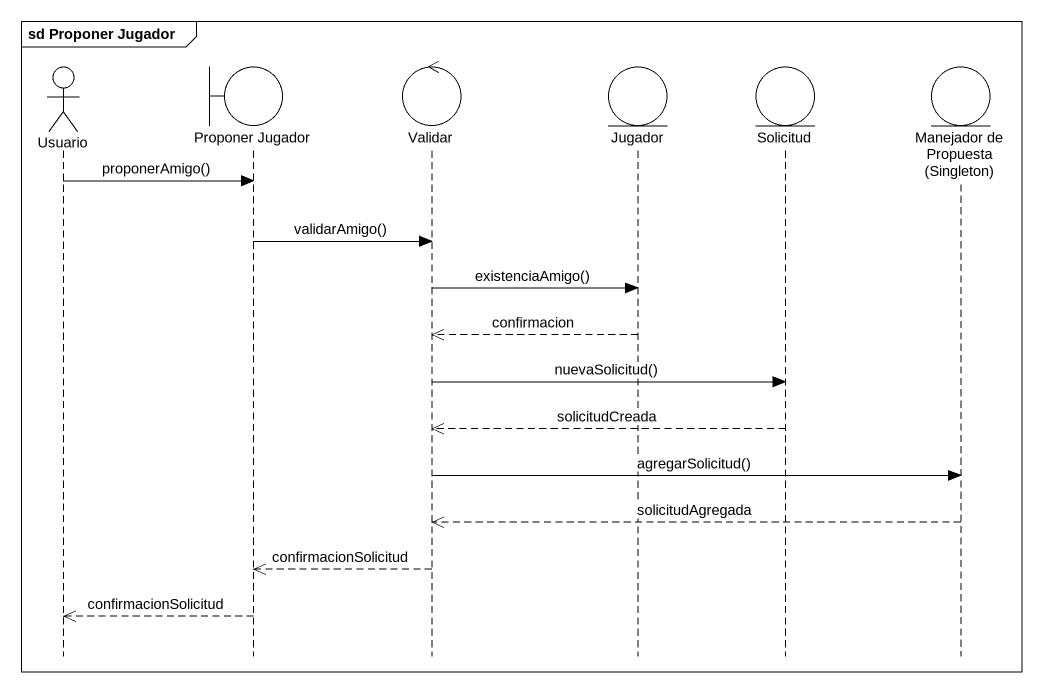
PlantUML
@startuml
mainframe sd Proponer Jugador
hide footbox
actor Usuario
boundary "Proponer Jugador" as Proponer_Jugador
control Validar
entity Jugador
entity Solicitud
entity "Manejador de Propuesta (Singleton)" as Manejador_de_Propuesta

Usuario -> Proponer_Jugador : proponerAmigo()
Proponer_Jugador -> Validar : validarAmigo()
Validar -> Jugador : existenciaAmigo()
Jugador -->> Validar : confirmacion
Validar -> Solicitud : nuevaSolicitud()
Solicitud -->> Validar : solicitudCreada
Validar -> Manejador_de_Propuesta : agregarSolicitud()
Manejador_de_Propuesta -->> Validar : solicitudAgregada
Validar -->> Proponer_Jugador : confirmacionSolicitud
Proponer_Jugador -->> Usuario : confirmacionSolicitud
@enduml
